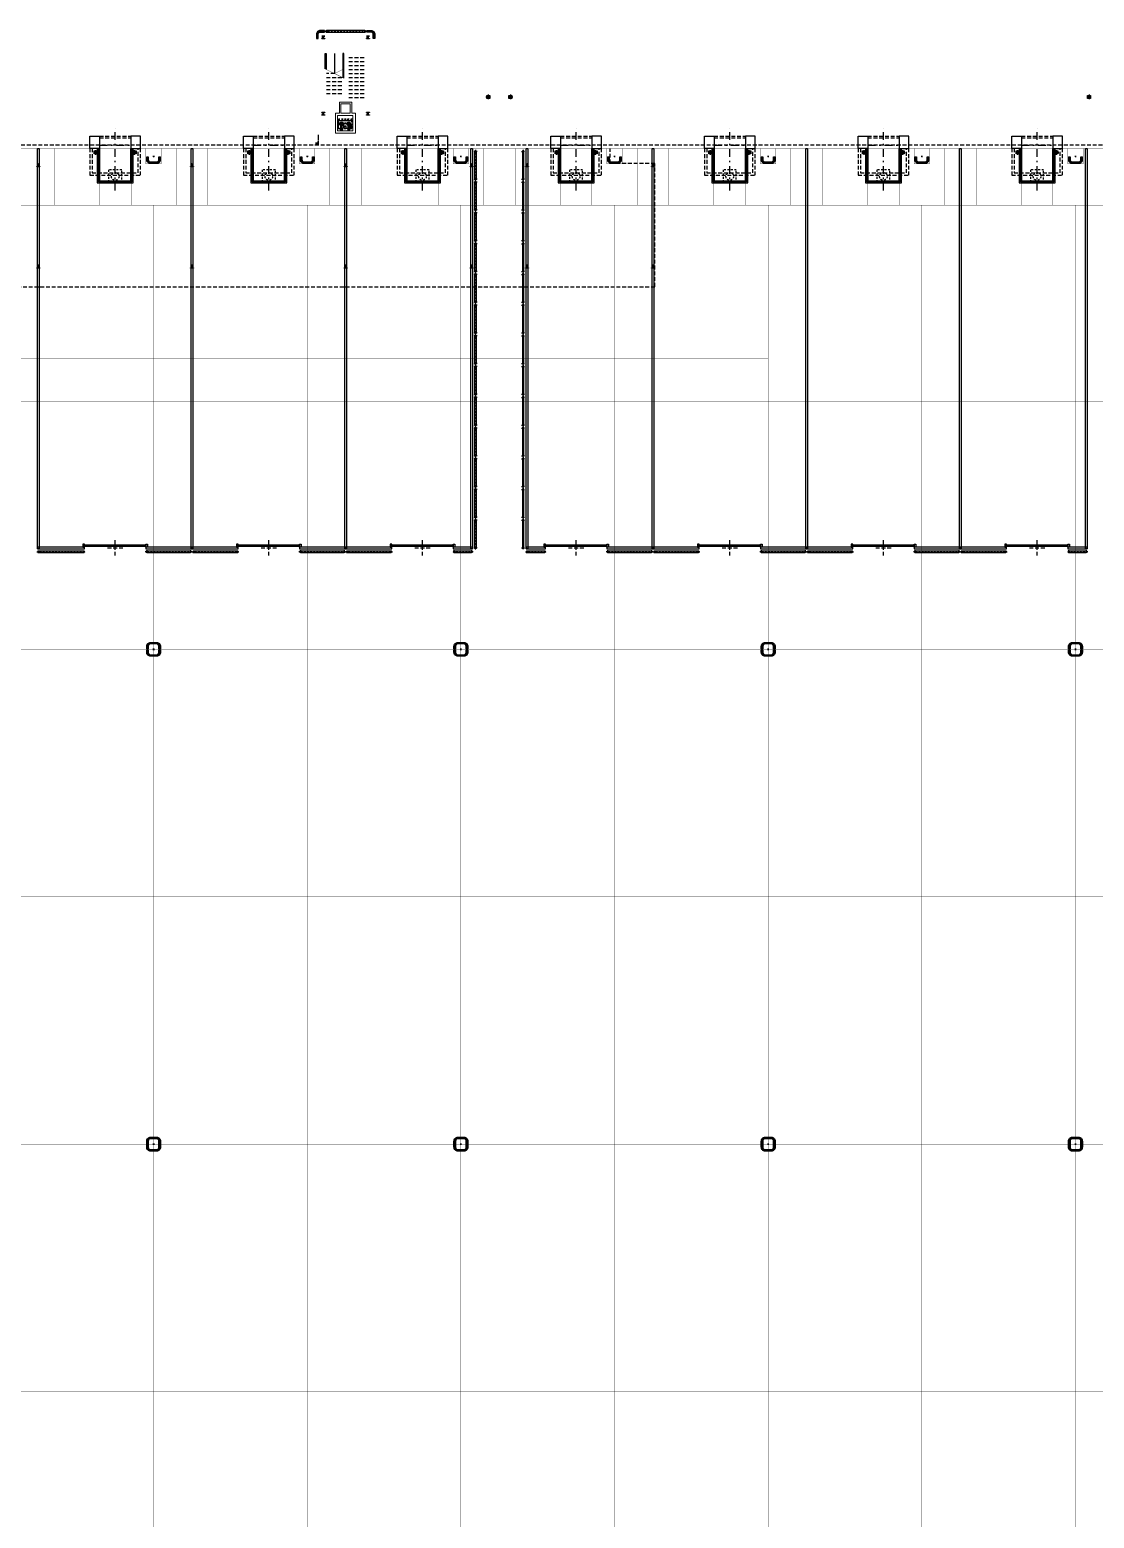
# Model space of a CAD drawing. Header units: millimetres. Extents: x 64 to 660, y 33 to 427.
# Drawn here: x 281.5 to 350.7, y 132.7 to 229.5 of the extents above; entities that cross this region are included whole.
import ezdxf

# ---------------------------------------------------------------- set-up
doc = ezdxf.new("R2010")
doc.units = ezdxf.units.MM
for name, pattern in [('DASHDOT', [1, 0.5, -0.25, 0, -0.25]), ('DASHED2', [0.375, 0.25, -0.125]), ('HIDDEN', [0.375, 0.25, -0.125])]:
    doc.linetypes.add(name, pattern=pattern)
for name, color, linetype in [('-GNBA-IS-AF', 172, 'DASHED2'), ('-GNBA-IS-AFMONT', 182, 'Continuous'), ('-GNBA-IS-PRI', 7, 'Continuous'), ('A-CARP-BARANDA', 7, 'Continuous'), ('A-CARP-DEFENSAS', 37, 'Continuous'), ('A-CARP-REJA', 251, 'Continuous'), ('A-CHAPA-PROY', 251, 'HIDDEN'), ('A-ESCALERA-DET', 252, 'Continuous'), ('A-ESCALERA-PROY-252', 252, 'HIDDEN'), ('A-ESTR-DOCK', 7, 'Continuous'), ('A-ESTR-MET', 7, 'Continuous'), ('A-PAV-JUNTA-CONTRACCION-01', 7, 'Continuous'), ('A-PAV-JUNTA-DILATACION', 251, 'Continuous'), ('A-PAV-JUNTA-EXPANSION', 251, 'Continuous'), ('A-PROY-03', 251, 'HIDDEN')]:
    doc.layers.add(name, color=color, linetype=linetype)
doc.layers.add('00-ASZ-REVISION', color=7, linetype='Continuous', plot=False)

# ---------------------------------------------------------------- blocks, each defined once
blk = doc.blocks.new('DOCK-T3-204x290-01-PL')
at = {"linetype": 'ByBlock'}
for p, q in [((-1.02, 0), (1.02, 0)), ((-1.02, -0.12), (1.02, -0.12))]:
    blk.add_line(p, q, dxfattribs=at)
at = {"color": 253, "linetype": 'DASHDOT'}
for p, q in [((0, -3.55), (0, 0.5)), ((-1.02, -0.6), (1.02, -0.6))]:
    blk.add_line(p, q, dxfattribs=at)
for points in [[(-1.65, 0), (-1.02, 0), (-1.02, -0.8), (-1.65, -0.8)], [(1.02, -0.8), (1.65, -0.8), (1.65, 0), (1.02, 0)]]:
    blk.add_lwpolyline(points, close=True)
at = {"linetype": 'ByBlock'}
for points in [[(-1.65, -0.8), (-1.65, -2.55), (1.65, -2.55), (1.65, -0.8)], [(-1.5, -0.8), (-1.5, -2.4), (1.5, -2.4), (1.5, -0.8)]]:
    blk.add_lwpolyline(points, dxfattribs=at)
for points in [[(-1.17, -0.8), (-1.17, -3.05), (1.17, -3.05), (1.17, -0.8)], [(-1.085, -0.8), (-1.085, -2.965), (1.085, -2.965), (1.085, -0.8)], [(-1.02, -0.8), (-1.02, -2.9), (1.02, -2.9), (1.02, -0.8)]]:
    blk.add_lwpolyline(points)
at = {"color": 254, "linetype": 'HIDDEN', "ltscale": 0.5}
blk.add_lwpolyline([(0.425, -2.2), (-0.425, -2.2), (-0.425, -3.05), (0.425, -3.05)], close=True, dxfattribs=at)
blk.add_circle((0, -2.625), 0.25, dxfattribs=at)
blk = doc.blocks.new('*U20')
at = {"color": 253, "linetype": 'HIDDEN'}
for p, q in [((-0.5, 0), (0.5, 0)), ((0, -0.5), (0, 0.5))]:
    blk.add_line(p, q, dxfattribs=at)
for points in [[(-2, -0.05), (-2, 0.05), (-5.05, 0.05), (-5.05, -0.05)], [(-2, 0.05), (-2, 0.25), (-2.1, 0.25), (-2.1, 0.05)], [(-2, 0.2), (2, 0.2), (2, 0.1), (-2, 0.1)], [(2, 0.05), (2, 0.25), (2.1, 0.25), (2.1, 0.05)], [(5.05, -0.05), (5.05, 0.05), (2, 0.05), (2, -0.05)]]:
    blk.add_lwpolyline(points, close=True)
blk = doc.blocks.new('*U18')
at = {"color": 253, "linetype": 'HIDDEN'}
for p, q in [((-0.5, 0), (0.5, 0)), ((0, -0.5), (0, 0.5))]:
    blk.add_line(p, q, dxfattribs=at)
for points in [[(-2, -0.05), (-2, 0.05), (-5.05, 0.05), (-5.05, -0.05)], [(-2, 0.05), (-2, 0.25), (-2.1, 0.25), (-2.1, 0.05)], [(-2, 0.2), (2, 0.2), (2, 0.1), (-2, 0.1)], [(2, 0.05), (2, 0.25), (2.1, 0.25), (2.1, 0.05)], [(3.25, -0.05), (3.25, 0.05), (2, 0.05), (2, -0.05)]]:
    blk.add_lwpolyline(points, close=True)
blk = doc.blocks.new('*U23')
at = {"color": 253, "linetype": 'HIDDEN'}
for p, q in [((-0.5, 0), (0.5, 0)), ((0, -0.5), (0, 0.5))]:
    blk.add_line(p, q, dxfattribs=at)
for points in [[(-2, -0.05), (-2, 0.05), (-3.25, 0.05), (-3.25, -0.05)], [(-2, 0.05), (-2, 0.25), (-2.1, 0.25), (-2.1, 0.05)], [(-2, 0.2), (2, 0.2), (2, 0.1), (-2, 0.1)], [(2, 0.05), (2, 0.25), (2.1, 0.25), (2.1, 0.05)], [(5.05, -0.05), (5.05, 0.05), (2, 0.05), (2, -0.05)]]:
    blk.add_lwpolyline(points, close=True)
blk = doc.blocks.new('IPB200')
at = {"color": 254, "linetype": 'HIDDEN', "ltscale": 0.2}
for p, q in [((-0.090909, 0), (0.090909, 0)), ((0, -0.090909), (0, 0.090909))]:
    blk.add_line(p, q, dxfattribs=at)
at = {"color": 0}
blk.add_lwpolyline([(0.004091, 0.060909), (0.004091, -0.060909, 0.414214), (0.020455, -0.077273), (0.090909, -0.077273), (0.090909, -0.090909), (-0.090909, -0.090909), (-0.090909, -0.077273), (-0.020455, -0.077273, 0.414214), (-0.004091, -0.060909), (-0.004091, 0.060909, 0.414214), (-0.020455, 0.077273), (-0.090909, 0.077273), (-0.090909, 0.090909), (0.090909, 0.090909), (0.090909, 0.077273), (0.020455, 0.077273, 0.414214)], format="xyb", close=True, dxfattribs=at)
blk = doc.blocks.new('ESCALERA-ESCAPE-01-02A-PL')
at = {"layer": 'A-CARP-BARANDA'}
for points in [[(-2.412857, -0.125), (-4.01, -0.125), (-4.01, -0.175), (-2.437619, -0.175)], [(-3.007143, -1.325), (-4.01, -1.325), (-4.01, -1.275), (-2.982381, -1.275)]]:
    blk.add_lwpolyline(points, dxfattribs=at)
at = {"layer": 'A-ESCALERA-DET', "const_width": 0.025}
for points in [[(-4.01, -0.725), (-3.75, -0.725)], [(-3.019524, -1.35), (-2.400476, -0.1)], [(-2.97, -0.2), (-2.71, -0.725), (-2.97, -1.25)]]:
    blk.add_lwpolyline(points, dxfattribs=at)
at = {"layer": 'A-ESCALERA-DET'}
blk.add_lwpolyline([(-4.01, -0.725), (-2.71, -0.725)], dxfattribs=at)
at = {"layer": 'A-ESCALERA-PROY-252'}
for p, q in [((-3.75, 0.2), (-3.75, 1.25)), ((-3.49, 0.2), (-3.49, 1.25)), ((-3.23, 0.2), (-3.23, 1.25)), ((-2.97, 0.2), (-2.97, 1.25)), ((-2.71, 0.2), (-2.71, 1.25)), ((-2.45, 0.2), (-2.45, 1.25)), ((-2.19, 0.2), (-2.19, 1.25)), ((-1.93, 0.2), (-1.93, 1.25)), ((-1.67, 0.2), (-1.67, 1.25)), ((-1.41, 0.2), (-1.41, 1.25)), ((-1.15, 0.2), (-1.15, 1.25)), ((-2.71, -0.725), (-2.71, -1.25)), ((-2.45, -1.25), (-2.45, -0.2)), ((-2.19, -1.25), (-2.19, -0.2)), ((-1.93, -1.25), (-1.93, -0.2)), ((-1.67, -1.25), (-1.67, -0.2)), ((-1.41, -1.25), (-1.41, -0.2))]:
    blk.add_line(p, q, dxfattribs=at)
at = {"layer": 'A-ESTR-MET', "rotation": 90}
for p in [(-5.06, 1.45), (-0.1, 1.45), (-5.06, -1.45), (-0.1, -1.45)]:
    blk.add_blockref('IPB200', p, dxfattribs=at)
blk = doc.blocks.new('%%C110')
for radius in [0.0625, 0.055]:
    blk.add_circle((0, 0), radius)
blk = doc.blocks.new('FLUJO')
at = {"linetype": 'Continuous'}
blk.add_line((0, 0), (0.594724, 0), dxfattribs=at)
blk.add_lwpolyline([(0.43134, -0.09821, 0.02, 0.02, 0), (0.594724, 0, 0.02, 0.02, 0), (0.43134, 0.09821, 0, 0, 0)], format="xyseb", dxfattribs=at)
blk = doc.blocks.new('CS')
for p, q in [((-0.662154, 0), (-0.634387, 0)), ((-0.625842, 0), (-0.598075, 0)), ((-0.580987, 0), (-0.548947, 0)), ((-0.533995, 0), (-0.493411, 0)), ((-0.482732, 0), (-0.418652, 0)), ((-0.390885, 0), (-0.273406, 0)), ((-0.24991, 0), (0, 0)), ((-0.181559, 0.041538), (-0.181559, -0.035604))]:
    blk.add_line(p, q)
blk = doc.blocks.new('LLP')
for p, q in [((-1, 1.141196), (-1, -0.499997)), ((0, 0.620992), (-1, 0.620992)), ((0, 0.558648), (-1, 0.558648)), ((0, 0.487707), (-1, 0.487707)), ((0, 0.35607), (-1, 0.35607)), ((0, 0.225222), (-1, 0.225222)), ((0, 0.141668), (-1, 0.141668)), ((0, 0.058115), (-1, 0.058115)), ((-1, 0), (0, 0)), ((0, 0), (0, 0.620992))]:
    blk.add_line(p, q)
blk = doc.blocks.new('A$C76CC2371')
at = {"layer": '-GNBA-IS-PRI', "linetype": 'ByBlock', "lineweight": -2}
for p, q in [((152.702156, 131.393446), (152.704515, 131.417365)), ((152.704515, 131.369527), (152.702156, 131.393446)), ((152.704515, 131.417365), (152.711589, 131.44061)), ((152.711589, 131.346281), (152.704515, 131.369527)), ((152.711589, 131.44061), (152.723044, 131.461834)), ((152.723044, 131.325057), (152.711589, 131.346281)), ((152.723044, 131.461834), (152.738204, 131.480363)), ((152.738204, 131.306528), (152.723044, 131.325057)), ((152.738204, 131.480363), (152.757069, 131.49586)), ((152.757069, 131.291031), (152.738204, 131.306528)), ((152.757069, 131.49586), (152.778293, 131.506977)), ((152.778293, 131.279577), (152.757069, 131.291031)), ((152.758417, 131.038027), (152.760775, 131.055546)), ((152.760775, 131.020846), (152.758417, 131.038027)), ((152.891825, 131.223653), (152.759428, 131.223653)), ((152.759428, 131.223653), (152.759428, 131.217589)), ((152.759428, 131.217589), (152.891825, 131.217589)), ((152.891825, 131.144484), (152.759428, 131.144484)), ((152.759428, 131.144484), (152.759428, 131.138757)), ((152.759428, 131.138757), (152.891825, 131.138757)), ((152.891825, 131.130672), (152.759428, 131.130672)), ((152.759428, 131.130672), (152.759428, 131.124945)), ((152.759428, 131.124945), (152.891825, 131.124945)), ((152.760775, 131.055546), (152.767513, 131.071716)), ((152.767513, 131.004675), (152.760775, 131.020846)), ((152.767513, 131.071716), (152.777956, 131.085529)), ((152.777956, 130.990863), (152.767513, 131.004675)), ((152.769197, 131.393446), (152.771219, 131.407932)), ((152.771219, 131.378959), (152.769197, 131.393446)), ((152.771219, 131.407932), (152.776609, 131.421408)), ((152.776609, 131.365147), (152.771219, 131.378959)), ((152.775261, 131.14819), (152.775261, 131.280925)), ((152.775261, 131.14819), (152.875318, 131.14819)), ((152.776609, 131.421408), (152.785705, 131.433199)), ((152.785705, 131.353693), (152.776609, 131.365147)), ((152.777956, 131.085529), (152.791769, 131.095972)), ((152.791769, 130.980082), (152.777956, 130.990863)), ((152.778293, 131.506977), (152.801202, 131.514052)), ((152.801202, 131.272839), (152.778293, 131.279577)), ((152.785368, 131.038027), (152.787389, 131.050492)), ((152.787389, 131.025899), (152.785368, 131.038027)), ((152.785705, 131.433199), (152.797159, 131.441958)), ((152.797159, 131.344597), (152.785705, 131.353693)), ((152.787389, 131.050492), (152.79278, 131.06161)), ((152.79278, 131.014782), (152.787389, 131.025899)), ((152.790421, 131.095299), (152.790421, 131.124945)), ((152.791769, 131.095972), (152.80794, 131.10271)), ((152.80794, 130.973682), (152.791769, 130.980082)), ((152.79278, 131.06161), (152.801876, 131.070706)), ((152.801876, 131.005686), (152.79278, 131.014782)), ((152.795306, 131.393446), (152.797665, 131.4049)), ((152.797665, 131.381991), (152.795306, 131.393446)), ((152.797159, 131.441958), (152.810635, 131.447685)), ((152.810635, 131.339207), (152.797159, 131.344597)), ((152.797665, 131.4049), (152.804402, 131.41467)), ((152.804402, 131.372222), (152.797665, 131.381991)), ((152.798844, 131.183227), (152.800865, 131.193333)), ((152.800865, 131.17312), (152.798844, 131.183227)), ((152.800865, 131.193333), (152.806592, 131.201756)), ((152.806592, 131.164698), (152.800865, 131.17312)), ((152.801202, 131.514052), (152.825458, 131.51641)), ((152.825458, 131.270481), (152.801202, 131.272839)), ((152.801876, 131.070706), (152.812993, 131.076096)), ((152.812993, 130.999959), (152.801876, 131.005686)), ((152.804402, 131.41467), (152.813835, 131.421071)), ((152.813835, 131.365821), (152.804402, 131.372222)), ((152.806592, 131.201756), (152.815351, 131.207483)), ((152.815351, 131.158971), (152.806592, 131.164698)), ((152.80794, 131.10271), (152.825458, 131.105068)), ((152.825458, 130.971323), (152.80794, 130.973682)), ((152.810635, 131.447685), (152.825458, 131.449706)), ((152.825458, 131.337185), (152.810635, 131.339207)), ((152.812993, 131.076096), (152.825458, 131.078117)), ((152.825458, 130.998274), (152.812993, 130.999959)), ((152.813835, 131.421071), (152.825626, 131.423429)), ((152.825626, 131.363463), (152.813835, 131.365821)), ((152.815351, 131.207483), (152.825458, 131.209504)), ((152.825458, 131.156949), (152.815351, 131.158971)), ((152.825458, 131.51641), (152.849377, 131.514052)), ((152.825458, 131.449706), (152.839944, 131.447685)), ((152.839944, 131.339207), (152.825458, 131.337185)), ((152.849377, 131.272839), (152.825458, 131.270481)), ((152.825458, 131.209504), (152.835228, 131.207483)), ((152.835228, 131.158971), (152.825458, 131.156949)), ((152.825458, 131.105068), (152.842639, 131.10271)), ((152.825458, 131.078117), (152.837586, 131.076096)), ((152.837586, 130.999959), (152.825458, 130.998274)), ((152.842639, 130.973682), (152.825458, 130.971323)), ((152.825626, 131.423429), (152.837081, 131.421071)), ((152.837081, 131.365821), (152.825626, 131.363463)), ((152.835228, 131.207483), (152.843987, 131.201756)), ((152.843987, 131.164698), (152.835228, 131.158971)), ((152.837081, 131.421071), (152.84685, 131.41467)), ((152.84685, 131.372222), (152.837081, 131.365821)), ((152.837586, 131.076096), (152.848703, 131.070706)), ((152.848703, 131.005686), (152.837586, 130.999959)), ((152.839944, 131.447685), (152.85342, 131.441958)), ((152.85342, 131.344597), (152.839944, 131.339207)), ((152.842639, 131.10271), (152.85881, 131.095972)), ((152.85881, 130.980082), (152.842639, 130.973682)), ((152.843987, 131.201756), (152.849714, 131.193333)), ((152.849714, 131.17312), (152.843987, 131.164698)), ((152.84685, 131.41467), (152.853251, 131.4049)), ((152.853251, 131.381991), (152.84685, 131.372222)), ((152.848703, 131.070706), (152.857799, 131.06161)), ((152.857799, 131.014782), (152.848703, 131.005686)), ((152.849377, 131.514052), (152.872286, 131.506977)), ((152.872286, 131.279577), (152.849377, 131.272839)), ((152.849714, 131.193333), (152.851735, 131.183227)), ((152.851735, 131.183227), (152.849714, 131.17312)), ((152.853251, 131.4049), (152.855609, 131.393446)), ((152.855609, 131.393446), (152.853251, 131.381991)), ((152.85342, 131.441958), (152.864874, 131.433199)), ((152.864874, 131.353693), (152.85342, 131.344597)), ((152.857799, 131.06161), (152.863189, 131.050492)), ((152.863189, 131.025899), (152.857799, 131.014782)), ((152.85881, 131.095972), (152.872622, 131.085529)), ((152.872622, 130.990863), (152.85881, 130.980082)), ((152.860157, 131.095299), (152.860157, 131.124945)), ((152.863189, 131.050492), (152.865211, 131.038027)), ((152.865211, 131.038027), (152.863189, 131.025899)), ((152.864874, 131.433199), (152.87397, 131.421408)), ((152.87397, 131.365147), (152.864874, 131.353693)), ((152.872286, 131.506977), (152.89351, 131.49586)), ((152.89351, 131.291031), (152.872286, 131.279577)), ((152.872622, 131.085529), (152.883066, 131.071716)), ((152.883066, 131.004675), (152.872622, 130.990863)), ((152.87397, 131.421408), (152.879697, 131.407932)), ((152.879697, 131.378959), (152.87397, 131.365147)), ((152.875318, 131.14819), (152.875318, 131.280925)), ((152.879697, 131.407932), (152.881382, 131.393446)), ((152.881382, 131.393446), (152.879697, 131.378959)), ((152.883066, 131.071716), (152.889804, 131.055546)), ((152.889804, 131.020846), (152.883066, 131.004675)), ((152.889804, 131.055546), (152.892162, 131.038027)), ((152.892162, 131.038027), (152.889804, 131.020846)), ((152.891825, 131.217589), (152.891825, 131.223653)), ((152.891825, 131.138757), (152.891825, 131.144484)), ((152.891825, 131.124945), (152.891825, 131.130672)), ((152.89351, 131.49586), (152.912375, 131.480363)), ((152.912375, 131.306528), (152.89351, 131.291031)), ((152.912375, 131.480363), (152.927535, 131.461834)), ((152.927535, 131.325057), (152.912375, 131.306528)), ((152.927535, 131.461834), (152.93899, 131.44061)), ((152.93899, 131.346281), (152.927535, 131.325057)), ((152.93899, 131.44061), (152.946064, 131.417365)), ((152.946064, 131.369527), (152.93899, 131.346281)), ((152.946064, 131.417365), (152.948423, 131.393446)), ((152.948423, 131.393446), (152.946064, 131.369527))]:
    blk.add_line(p, q, dxfattribs=at)
at = {"layer": '-GNBA-IS-PRI', "linetype": 'DASHED2', "ltscale": 0.35}
blk.add_line((153.067682, 131.69299), (153.067682, 131.09299), dxfattribs=at)
at = {"layer": '-GNBA-IS-PRI', "lineweight": 0}
for p, q in [((153.17616, 131.393446), (153.178518, 131.417365)), ((153.178518, 131.369527), (153.17616, 131.393446)), ((153.178518, 131.417365), (153.185593, 131.44061)), ((153.185593, 131.346281), (153.178518, 131.369527)), ((153.185593, 131.44061), (153.197047, 131.461834)), ((153.197047, 131.325057), (153.185593, 131.346281)), ((153.197047, 131.461834), (153.212207, 131.480363)), ((153.212207, 131.306528), (153.197047, 131.325057)), ((153.212207, 131.480363), (153.231073, 131.49586)), ((153.231073, 131.291031), (153.212207, 131.306528)), ((153.231073, 131.49586), (153.252297, 131.506977)), ((153.252297, 131.279577), (153.231073, 131.291031)), ((153.23242, 131.038027), (153.234778, 131.055546)), ((153.234778, 131.020846), (153.23242, 131.038027)), ((153.365828, 131.223653), (153.233431, 131.223653)), ((153.233431, 131.223653), (153.233431, 131.217589)), ((153.233431, 131.217589), (153.365828, 131.217589)), ((153.365828, 131.144484), (153.233431, 131.144484)), ((153.233431, 131.144484), (153.233431, 131.138757)), ((153.233431, 131.138757), (153.365828, 131.138757)), ((153.365828, 131.130672), (153.233431, 131.130672)), ((153.233431, 131.130672), (153.233431, 131.124945)), ((153.233431, 131.124945), (153.365828, 131.124945)), ((153.234778, 131.055546), (153.241516, 131.071716)), ((153.241516, 131.004675), (153.234778, 131.020846)), ((153.241516, 131.071716), (153.25196, 131.085529)), ((153.25196, 130.990863), (153.241516, 131.004675)), ((153.243201, 131.393446), (153.245222, 131.407932)), ((153.245222, 131.378959), (153.243201, 131.393446)), ((153.245222, 131.407932), (153.250612, 131.421408)), ((153.250612, 131.365147), (153.245222, 131.378959)), ((153.249265, 131.14819), (153.249265, 131.280925)), ((153.249265, 131.14819), (153.349321, 131.14819)), ((153.250612, 131.421408), (153.259708, 131.433199)), ((153.259708, 131.353693), (153.250612, 131.365147)), ((153.25196, 131.085529), (153.265772, 131.095972)), ((153.265772, 130.980082), (153.25196, 130.990863)), ((153.252297, 131.506977), (153.275205, 131.514052)), ((153.275205, 131.272839), (153.252297, 131.279577)), ((153.259371, 131.038027), (153.261393, 131.050492)), ((153.261393, 131.025899), (153.259371, 131.038027)), ((153.259708, 131.433199), (153.271163, 131.441958)), ((153.271163, 131.344597), (153.259708, 131.353693)), ((153.261393, 131.050492), (153.266783, 131.06161)), ((153.266783, 131.014782), (153.261393, 131.025899)), ((153.264425, 131.095299), (153.264425, 131.124945)), ((153.265772, 131.095972), (153.281943, 131.10271)), ((153.281943, 130.973682), (153.265772, 130.980082)), ((153.266783, 131.06161), (153.275879, 131.070706)), ((153.275879, 131.005686), (153.266783, 131.014782)), ((153.26931, 131.393446), (153.271668, 131.4049)), ((153.271668, 131.381991), (153.26931, 131.393446)), ((153.271163, 131.441958), (153.284638, 131.447685)), ((153.284638, 131.339207), (153.271163, 131.344597)), ((153.271668, 131.4049), (153.278406, 131.41467)), ((153.278406, 131.372222), (153.271668, 131.381991)), ((153.272847, 131.183227), (153.274868, 131.193333)), ((153.274868, 131.17312), (153.272847, 131.183227)), ((153.274868, 131.193333), (153.280595, 131.201756)), ((153.280595, 131.164698), (153.274868, 131.17312)), ((153.275205, 131.514052), (153.299461, 131.51641)), ((153.299461, 131.270481), (153.275205, 131.272839)), ((153.275879, 131.070706), (153.286996, 131.076096)), ((153.286996, 130.999959), (153.275879, 131.005686)), ((153.278406, 131.41467), (153.287839, 131.421071)), ((153.287839, 131.365821), (153.278406, 131.372222)), ((153.280595, 131.201756), (153.289355, 131.207483)), ((153.289355, 131.158971), (153.280595, 131.164698)), ((153.281943, 131.10271), (153.299461, 131.105068)), ((153.299461, 130.971323), (153.281943, 130.973682)), ((153.284638, 131.447685), (153.299461, 131.449706)), ((153.299461, 131.337185), (153.284638, 131.339207)), ((153.286996, 131.076096), (153.299461, 131.078117)), ((153.299461, 130.998274), (153.286996, 130.999959)), ((153.287839, 131.421071), (153.29963, 131.423429)), ((153.29963, 131.363463), (153.287839, 131.365821)), ((153.289355, 131.207483), (153.299461, 131.209504)), ((153.299461, 131.156949), (153.289355, 131.158971)), ((153.299461, 131.51641), (153.32338, 131.514052)), ((153.299461, 131.449706), (153.313947, 131.447685)), ((153.313947, 131.339207), (153.299461, 131.337185)), ((153.32338, 131.272839), (153.299461, 131.270481)), ((153.299461, 131.209504), (153.309231, 131.207483)), ((153.309231, 131.158971), (153.299461, 131.156949)), ((153.299461, 131.105068), (153.316643, 131.10271)), ((153.299461, 131.078117), (153.311589, 131.076096)), ((153.311589, 130.999959), (153.299461, 130.998274)), ((153.316643, 130.973682), (153.299461, 130.971323)), ((153.29963, 131.423429), (153.311084, 131.421071)), ((153.311084, 131.365821), (153.29963, 131.363463)), ((153.309231, 131.207483), (153.31799, 131.201756)), ((153.31799, 131.164698), (153.309231, 131.158971)), ((153.311084, 131.421071), (153.320854, 131.41467)), ((153.320854, 131.372222), (153.311084, 131.365821)), ((153.311589, 131.076096), (153.322707, 131.070706)), ((153.322707, 131.005686), (153.311589, 130.999959)), ((153.313947, 131.447685), (153.327423, 131.441958)), ((153.327423, 131.344597), (153.313947, 131.339207)), ((153.316643, 131.10271), (153.332813, 131.095972)), ((153.332813, 130.980082), (153.316643, 130.973682)), ((153.31799, 131.201756), (153.323717, 131.193333)), ((153.323717, 131.17312), (153.31799, 131.164698)), ((153.320854, 131.41467), (153.327255, 131.4049)), ((153.327255, 131.381991), (153.320854, 131.372222)), ((153.322707, 131.070706), (153.331803, 131.06161)), ((153.331803, 131.014782), (153.322707, 131.005686)), ((153.32338, 131.514052), (153.346289, 131.506977)), ((153.346289, 131.279577), (153.32338, 131.272839)), ((153.323717, 131.193333), (153.325739, 131.183227)), ((153.325739, 131.183227), (153.323717, 131.17312)), ((153.327255, 131.4049), (153.329613, 131.393446)), ((153.329613, 131.393446), (153.327255, 131.381991)), ((153.327423, 131.441958), (153.338877, 131.433199)), ((153.338877, 131.353693), (153.327423, 131.344597)), ((153.331803, 131.06161), (153.337193, 131.050492)), ((153.337193, 131.025899), (153.331803, 131.014782)), ((153.332813, 131.095972), (153.346626, 131.085529)), ((153.346626, 130.990863), (153.332813, 130.980082)), ((153.334161, 131.095299), (153.334161, 131.124945)), ((153.337193, 131.050492), (153.339214, 131.038027)), ((153.339214, 131.038027), (153.337193, 131.025899)), ((153.338877, 131.433199), (153.347973, 131.421408)), ((153.347973, 131.365147), (153.338877, 131.353693)), ((153.346289, 131.506977), (153.367513, 131.49586)), ((153.367513, 131.291031), (153.346289, 131.279577)), ((153.346626, 131.085529), (153.357069, 131.071716)), ((153.357069, 131.004675), (153.346626, 130.990863)), ((153.347973, 131.421408), (153.3537, 131.407932)), ((153.3537, 131.378959), (153.347973, 131.365147)), ((153.349321, 131.14819), (153.349321, 131.280925)), ((153.3537, 131.407932), (153.355385, 131.393446)), ((153.355385, 131.393446), (153.3537, 131.378959)), ((153.357069, 131.071716), (153.363807, 131.055546)), ((153.363807, 131.020846), (153.357069, 131.004675)), ((153.363807, 131.055546), (153.366165, 131.038027)), ((153.366165, 131.038027), (153.363807, 131.020846)), ((153.365828, 131.217589), (153.365828, 131.223653)), ((153.365828, 131.138757), (153.365828, 131.144484)), ((153.365828, 131.124945), (153.365828, 131.130672)), ((153.367513, 131.49586), (153.386379, 131.480363)), ((153.386379, 131.306528), (153.367513, 131.291031)), ((153.386379, 131.480363), (153.401539, 131.461834)), ((153.401539, 131.325057), (153.386379, 131.306528)), ((153.401539, 131.461834), (153.412993, 131.44061)), ((153.412993, 131.346281), (153.401539, 131.325057)), ((153.412993, 131.44061), (153.420068, 131.417365)), ((153.420068, 131.369527), (153.412993, 131.346281)), ((153.420068, 131.417365), (153.422426, 131.393446)), ((153.422426, 131.393446), (153.420068, 131.369527))]:
    blk.add_line(p, q, dxfattribs=at)
for points in [[(152.694349, 132.098235), (152.694349, 132.798235), (153.494349, 132.798235), (153.494349, 132.098235)], [(152.694349, 132.098235), (152.432551, 132.098235), (152.432551, 130.798235), (153.732551, 130.798235), (153.732551, 132.098235), (153.494349, 132.098235)], [(153.394349, 132.098235), (152.794349, 132.098235)]]:
    blk.add_lwpolyline(points, dxfattribs=at)
for points in [[(153.567682, 131.948235), (153.567682, 130.948235), (152.567682, 130.948235), (152.567682, 131.948235), (153.567682, 131.948235)], [(152.794349, 132.098235), (152.794349, 132.698235), (153.394349, 132.698235), (153.394349, 132.098235)]]:
    blk.add_lwpolyline(points, close=True, dxfattribs=at)
at = {"layer": '-GNBA-IS-PRI', "linetype": 'Continuous', "const_width": 0.008307}
for points in [[(152.616074, 131.619023), (152.569076, 131.619023)], [(152.616074, 131.588502), (152.569076, 131.588502)], [(152.616074, 131.577519), (152.569076, 131.577519)], [(152.616074, 131.546998), (152.569076, 131.546998)]]:
    blk.add_lwpolyline(points, dxfattribs=at)
at = {"layer": '-GNBA-IS-PRI', "linetype": 'Continuous'}
blk.add_lwpolyline([(153.549516, 131.597454), (152.584746, 131.597454), (152.584746, 131.609014), (153.549516, 131.609014)], close=True, dxfattribs=at)
at = {"layer": '-GNBA-IS-PRI', "linetype": 'DASHED2', "ltscale": 0.35}
for points in [[(152.605468, 131.69299), (152.605468, 131.09299), (153.529896, 131.09299), (153.529896, 131.69299)], [(152.630468, 131.66799), (153.030468, 131.66799), (153.030468, 131.11799), (152.630468, 131.11799)], [(153.504896, 131.66799), (153.104896, 131.66799), (153.104896, 131.11799), (153.504896, 131.11799)]]:
    blk.add_lwpolyline(points, close=True, dxfattribs=at)
at = {"layer": '-GNBA-IS-AF', "rotation": 270}
blk.add_blockref('CS', (151.307733, 130.03), dxfattribs=at)
at = {"layer": '-GNBA-IS-AFMONT', "xscale": 0.1, "yscale": 0.1, "zscale": 0.1, "rotation": 270}
blk.add_blockref('LLP', (151.185291, 130.03), dxfattribs=at)
at = {"layer": '-GNBA-IS-PRI', "linetype": 'ByBlock', "lineweight": -2, "xscale": 0.375, "yscale": 0.375, "zscale": 0.375, "rotation": 270}
blk.add_blockref('FLUJO', (152.969243, 131.36419), dxfattribs=at)
at = {"layer": '-GNBA-IS-PRI', "rotation": 270}
blk.add_blockref('%%C110', (153.437784, 131.211406), dxfattribs=at)
at = {"layer": '-GNBA-IS-PRI', "lineweight": 0, "xscale": 0.375, "yscale": 0.375, "zscale": 0.375, "rotation": 270}
blk.add_blockref('FLUJO', (153.443246, 131.36419), dxfattribs=at)
blk = doc.blocks.new('*U40')
at = {"true_color": 0xf3e03b}
h = blk.add_hatch(color=53, dxfattribs=at)
h.dxf.hatch_style = 1
edge = h.paths.add_edge_path()
edge.add_line((-0.05, 1.8), (-0.05, 0))
edge.add_arc((0, 0), 0.05, 180, 360)
edge.add_line((0.05, 0), (0.05, 1.8))
edge.add_arc((0, 1.8), 0.05, 0, 180)
at = {"color": 253, "linetype": 'DASHDOT', "ltscale": 0.2}
for p, q in [((-0.1, 1.8), (0.1, 1.8)), ((0, 1.9), (0, -0.1)), ((-0.1, 0), (0.1, 0))]:
    blk.add_line(p, q, dxfattribs=at)
blk.add_lwpolyline([(-0.05, 1.8), (-0.05, 0, 1), (0.05, 0), (0.05, 1.8, 1), (-0.05, 1.8)], format="xyb")
at = {"color": 251, "linetype": 'HIDDEN', "ltscale": 0.1}
for centre in [(0, 1.8), (0, 0)]:
    blk.add_circle(centre, 0.05, dxfattribs=at)
blk = doc.blocks.new('*U45')
at = {"true_color": 0xf3e03b}
h = blk.add_hatch(color=53, dxfattribs=at)
h.dxf.hatch_style = 1
edge = h.paths.add_edge_path()
edge.add_line((0.35, 0.025), (0.35, 0.2))
edge.add_arc((0.2, 0.2), 0.15, 360, 450)
edge.add_line((0.2, 0.35), (-0.2, 0.35))
edge.add_arc((-0.2, 0.2), 0.15, 90, 180)
edge.add_line((-0.35, 0.2), (-0.35, 0.025))
edge.add_line((-0.35, 0.025), (-0.45, 0.025))
edge.add_line((-0.45, 0.025), (-0.45, 0.2))
edge.add_arc((-0.2, 0.2), 0.25, 90, 180, ccw=False)
edge.add_line((-0.2, 0.45), (0.2, 0.45))
edge.add_arc((0.2, 0.2), 0.25, 0, 90, ccw=False)
edge.add_line((0.45, 0.2), (0.45, 0.025))
edge.add_line((0.45, 0.025), (0.35, 0.025))
at = {"color": 253, "linetype": 'DASHDOT', "ltscale": 0.2}
for p, q in [((-0.05, 0), (0.05, 0)), ((0, -0.05), (0, 0.05))]:
    blk.add_line(p, q, dxfattribs=at)
blk.add_lwpolyline([(0.35, 0.025), (0.35, 0.2, 0.414214), (0.2, 0.35), (-0.2, 0.35, 0.414214), (-0.35, 0.2), (-0.35, 0.025), (-0.45, 0.025), (-0.45, 0.2, -0.414214), (-0.2, 0.45), (0.2, 0.45, -0.414214), (0.45, 0.2), (0.45, 0.025)], format="xyb", close=True)
blk.add_lwpolyline([(0.4, 0), (0.4, 0.2, 0.414214), (0.2, 0.4), (-0.2, 0.4, 0.414214), (-0.4, 0.2), (-0.4, 0)], format="xyb", dxfattribs=at)
at = {"color": 251, "linetype": 'HIDDEN', "ltscale": 0.1}
for centre in [(-0.4, 0.1), (0, 0.4), (0.4, 0.1)]:
    blk.add_circle(centre, 0.05, dxfattribs=at)
blk = doc.blocks.new('*U13')
at = {"true_color": 0xf3e03b}
h = blk.add_hatch(color=53, dxfattribs=at)
h.dxf.hatch_style = 1
edge = h.paths.add_edge_path()
edge.add_line((-0.35, -0.025), (-0.35, -0.2))
edge.add_arc((-0.2, -0.2), 0.15, 180, 270)
edge.add_line((-0.2, -0.35), (0.2, -0.35))
edge.add_arc((0.2, -0.2), 0.15, 270, 360)
edge.add_line((0.35, -0.2), (0.35, -0.025))
edge.add_line((0.35, -0.025), (0.45, -0.025))
edge.add_line((0.45, -0.025), (0.45, -0.2))
edge.add_arc((0.2, -0.2), 0.25, -90, 0, ccw=False)
edge.add_line((0.2, -0.45), (-0.2, -0.45))
edge.add_arc((-0.2, -0.2), 0.25, 180, 270, ccw=False)
edge.add_line((-0.45, -0.2), (-0.45, -0.025))
edge.add_line((-0.45, -0.025), (-0.35, -0.025))
at = {"color": 253, "linetype": 'DASHDOT', "ltscale": 0.2}
for p, q in [((0.05, 0), (-0.05, 0)), ((0, 0.05), (0, -0.05))]:
    blk.add_line(p, q, dxfattribs=at)
blk.add_lwpolyline([(-0.4, 0), (-0.4, -0.2, 0.414214), (-0.2, -0.4), (0.2, -0.4, 0.414214), (0.4, -0.2), (0.4, 0)], format="xyb", dxfattribs=at)
blk.add_lwpolyline([(-0.35, -0.025), (-0.35, -0.2, 0.414214), (-0.2, -0.35), (0.2, -0.35, 0.414214), (0.35, -0.2), (0.35, -0.025), (0.45, -0.025), (0.45, -0.2, -0.414214), (0.2, -0.45), (-0.2, -0.45, -0.414214), (-0.45, -0.2), (-0.45, -0.025)], format="xyb", close=True)
at = {"color": 251, "linetype": 'HIDDEN', "ltscale": 0.1}
for centre in [(-0.4, -0.1), (0, -0.4), (0.4, -0.1)]:
    blk.add_circle(centre, 0.05, dxfattribs=at)
blk = doc.blocks.new('*U48')
at = {"true_color": 0xf3e03b}
h = blk.add_hatch(color=53, dxfattribs=at)
h.dxf.hatch_style = 1
edge = h.paths.add_edge_path()
edge.add_line((2.85, 0.05), (0, 0.05))
edge.add_arc((0, 0), 0.05, 90, 270)
edge.add_line((0, -0.05), (2.85, -0.05))
edge.add_arc((2.85, 0), 0.05, 270, 450)
at = {"color": 253, "linetype": 'DASHDOT', "ltscale": 0.2}
for p, q in [((2.95, 0), (-0.1, 0)), ((0, 0.1), (0, -0.1)), ((2.85, 0.1), (2.85, -0.1))]:
    blk.add_line(p, q, dxfattribs=at)
blk.add_lwpolyline([(2.85, 0.05), (0, 0.05, 1), (0, -0.05), (2.85, -0.05, 1), (2.85, 0.05)], format="xyb")
at = {"color": 251, "linetype": 'HIDDEN', "ltscale": 0.1}
for centre in [(0, 0), (2.85, 0)]:
    blk.add_circle(centre, 0.05, dxfattribs=at)
blk = doc.blocks.new('*U49')
at = {"true_color": 0xf3e03b}
h = blk.add_hatch(color=53, dxfattribs=at)
h.dxf.hatch_style = 1
edge = h.paths.add_edge_path()
edge.add_line((-2.85, -0.05), (0, -0.05))
edge.add_arc((0, 0), 0.05, 270, 450)
edge.add_line((0, 0.05), (-2.85, 0.05))
edge.add_arc((-2.85, 0), 0.05, 90, 270)
at = {"color": 253, "linetype": 'DASHDOT', "ltscale": 0.2}
for p, q in [((-2.95, 0), (0.1, 0)), ((-2.85, -0.1), (-2.85, 0.1)), ((0, -0.1), (0, 0.1))]:
    blk.add_line(p, q, dxfattribs=at)
blk.add_lwpolyline([(-2.85, -0.05), (0, -0.05, 1), (0, 0.05), (-2.85, 0.05, 1), (-2.85, -0.05)], format="xyb")
at = {"color": 251, "linetype": 'HIDDEN', "ltscale": 0.1}
for centre in [(-2.85, 0), (0, 0)]:
    blk.add_circle(centre, 0.05, dxfattribs=at)
blk = doc.blocks.new('*U59')
at = {"true_color": 0xf3e03b}
h = blk.add_hatch(color=53, dxfattribs=at)
h.dxf.hatch_style = 1
edge = h.paths.add_edge_path()
edge.add_line((-2.95, -0.05), (0, -0.05))
edge.add_arc((0, 0), 0.05, 270, 450)
edge.add_line((0, 0.05), (-2.95, 0.05))
edge.add_arc((-2.95, 0), 0.05, 90, 270)
at = {"color": 253, "linetype": 'DASHDOT', "ltscale": 0.2}
for p, q in [((-3.05, 0), (0.1, 0)), ((-2.95, -0.1), (-2.95, 0.1)), ((0, -0.1), (0, 0.1))]:
    blk.add_line(p, q, dxfattribs=at)
blk.add_lwpolyline([(-2.95, -0.05), (0, -0.05, 1), (0, 0.05), (-2.95, 0.05, 1), (-2.95, -0.05)], format="xyb")
at = {"color": 251, "linetype": 'HIDDEN', "ltscale": 0.1}
for centre in [(-2.95, 0), (0, 0)]:
    blk.add_circle(centre, 0.05, dxfattribs=at)
blk = doc.blocks.new('*U60')
at = {"true_color": 0xf3e03b}
h = blk.add_hatch(color=53, dxfattribs=at)
h.dxf.hatch_style = 1
edge = h.paths.add_edge_path()
edge.add_line((1.15, 0.05), (0, 0.05))
edge.add_arc((0, 0), 0.05, 90, 270)
edge.add_line((0, -0.05), (1.15, -0.05))
edge.add_arc((1.15, 0), 0.05, 270, 450)
at = {"color": 253, "linetype": 'DASHDOT', "ltscale": 0.2}
for p, q in [((1.25, 0), (-0.1, 0)), ((0, 0.1), (0, -0.1)), ((1.15, 0.1), (1.15, -0.1))]:
    blk.add_line(p, q, dxfattribs=at)
blk.add_lwpolyline([(1.15, 0.05), (0, 0.05, 1), (0, -0.05), (1.15, -0.05, 1), (1.15, 0.05)], format="xyb")
at = {"color": 251, "linetype": 'HIDDEN', "ltscale": 0.1}
for centre in [(0, 0), (1.15, 0)]:
    blk.add_circle(centre, 0.05, dxfattribs=at)
blk = doc.blocks.new('*U61')
at = {"true_color": 0xf3e03b}
h = blk.add_hatch(color=53, dxfattribs=at)
h.dxf.hatch_style = 1
edge = h.paths.add_edge_path()
edge.add_line((-1.15, -0.05), (0, -0.05))
edge.add_arc((0, 0), 0.05, 270, 450)
edge.add_line((0, 0.05), (-1.15, 0.05))
edge.add_arc((-1.15, 0), 0.05, 90, 270)
at = {"color": 253, "linetype": 'DASHDOT', "ltscale": 0.2}
for p, q in [((-1.25, 0), (0.1, 0)), ((-1.15, -0.1), (-1.15, 0.1)), ((0, -0.1), (0, 0.1))]:
    blk.add_line(p, q, dxfattribs=at)
blk.add_lwpolyline([(-1.15, -0.05), (0, -0.05, 1), (0, 0.05), (-1.15, 0.05, 1), (-1.15, -0.05)], format="xyb")
at = {"color": 251, "linetype": 'HIDDEN', "ltscale": 0.1}
for centre in [(-1.15, 0), (0, 0)]:
    blk.add_circle(centre, 0.05, dxfattribs=at)
blk = doc.blocks.new('DEFENSA-03-PUNTUAL-PL')
blk.add_hatch(color=253).paths.add_polyline_path([(0.1, 0.1), (0.1, -0.1), (-0.1, -0.1), (-0.1, 0.1)])
at = {"true_color": 0xf3e03b}
h = blk.add_hatch(color=53, dxfattribs=at)
h.dxf.hatch_style = 1
edge = h.paths.add_edge_path()
edge.add_arc((0, 0), 0.05, 0, 360)
at = {"linetype": 'HIDDEN', "ltscale": 0.2}
for p, q in [((-0.15, 0), (0.15, 0)), ((0, -0.15), (0, 0.15))]:
    blk.add_line(p, q, dxfattribs=at)
blk.add_lwpolyline([(0.1, 0.1), (0.1, -0.1), (-0.1, -0.1), (-0.1, 0.1)], close=True)
for centre, radius in [((-0.075, 0.075), 0.0104), ((0, 0), 0.05), ((0.075, 0.075), 0.0104), ((-0.075, -0.075), 0.0104), ((0.075, -0.075), 0.0104)]:
    blk.add_circle(centre, radius)
blk = doc.blocks.new('*U41')
at = {"true_color": 0xf3e03b}
h = blk.add_hatch(color=53, dxfattribs=at)
h.dxf.hatch_style = 1
edge = h.paths.add_edge_path()
edge.add_line((-0.075, -0.35), (0.2, -0.35))
edge.add_arc((0.2, -0.2), 0.15, 270, 360)
edge.add_line((0.35, -0.2), (0.35, 0.075))
edge.add_line((0.35, 0.075), (0.45, 0.075))
edge.add_line((0.45, 0.075), (0.45, -0.2))
edge.add_arc((0.2, -0.2), 0.25, -90, 0, ccw=False)
edge.add_line((0.2, -0.45), (-0.075, -0.45))
edge.add_line((-0.075, -0.45), (-0.075, -0.35))
at = {"color": 253, "linetype": 'DASHDOT', "ltscale": 0.2}
for p, q in [((0.05, 0), (-0.05, 0)), ((0, 0.05), (0, -0.05))]:
    blk.add_line(p, q, dxfattribs=at)
blk.add_lwpolyline([(-0.1, -0.4), (0.2, -0.4, 0.414214), (0.4, -0.2), (0.4, 0.1)], format="xyb", dxfattribs=at)
blk.add_lwpolyline([(-0.075, -0.35), (-0.075, -0.35), (-0.075, -0.35), (0.2, -0.35, 0.414214), (0.35, -0.2), (0.35, 0.075), (0.45, 0.075), (0.45, -0.2, -0.414214), (0.2, -0.45), (-0.075, -0.45), (-0.075, -0.45), (-0.075, -0.45)], format="xyb", close=True)
at = {"color": 251, "linetype": 'HIDDEN', "ltscale": 0.1}
for centre in [(0.4, 0), (0, -0.4)]:
    blk.add_circle(centre, 0.05, dxfattribs=at)
blk = doc.blocks.new('*U68')
at = {"true_color": 0xf3e03b}
h = blk.add_hatch(color=53, dxfattribs=at)
h.dxf.hatch_style = 1
edge = h.paths.add_edge_path()
edge.add_line((-2.5, -0.05), (0, -0.05))
edge.add_arc((0, 0), 0.05, 270, 450)
edge.add_line((0, 0.05), (-2.5, 0.05))
edge.add_arc((-2.5, 0), 0.05, 90, 270)
at = {"color": 253, "linetype": 'DASHDOT', "ltscale": 0.2}
for p, q in [((-2.6, 0), (0.1, 0)), ((-2.5, -0.1), (-2.5, 0.1)), ((0, -0.1), (0, 0.1))]:
    blk.add_line(p, q, dxfattribs=at)
blk.add_lwpolyline([(-2.5, -0.05), (0, -0.05, 1), (0, 0.05), (-2.5, 0.05, 1), (-2.5, -0.05)], format="xyb")
at = {"color": 251, "linetype": 'HIDDEN', "ltscale": 0.1}
for centre in [(-2.5, 0), (0, 0)]:
    blk.add_circle(centre, 0.05, dxfattribs=at)
blk = doc.blocks.new('defensa')
at = {"true_color": 0xf3e03b}
h = blk.add_hatch(color=53, dxfattribs=at)
h.dxf.hatch_style = 1
edge = h.paths.add_edge_path()
edge.add_arc((0, 0), 0.05, 0, 360)
at = {"color": 253, "linetype": 'HIDDEN', "ltscale": 0.4}
for p, q in [((-0.15, 0), (0.15, 0)), ((0, 0.15), (0, -0.15))]:
    blk.add_line(p, q, dxfattribs=at)
at = {"color": 37}
blk.add_lwpolyline([(0.1, -0.1), (-0.1, -0.1), (-0.1, 0.1), (0.1, 0.1)], close=True, dxfattribs=at)
at = {"color": 253}
for centre in [(-0.074714, 0.074872), (0.074714, 0.074872), (-0.074714, -0.074872), (0.074714, -0.074872)]:
    blk.add_circle(centre, 0.010447, dxfattribs=at)
at = {"color": 0}
for radius in [0.051, 0.05]:
    blk.add_circle((0, 0), radius, dxfattribs=at)

msp = doc.modelspace()

# ---------------------------------------------------------------- linework, layer by layer
at = {"layer": 'A-CARP-REJA'}
for points in [[(281.963, 221.801), (282.063, 221.801), (282.063, 195.751), (281.963, 195.751)], [(291.963, 221.801), (292.063, 221.801), (292.063, 195.751), (291.963, 195.751)], [(301.963, 221.801), (302.063, 221.801), (302.063, 195.751), (301.963, 195.751)], [(310.163, 221.801), (310.263, 221.801), (310.263, 195.751), (310.163, 195.751)], [(313.763, 221.801), (313.863, 221.801), (313.863, 195.751), (313.763, 195.751)], [(321.963, 221.801), (322.063, 221.801), (322.063, 195.751), (321.963, 195.751)], [(331.963, 221.801), (332.063, 221.801), (332.063, 195.751), (331.963, 195.751)], [(341.963, 221.801), (342.063, 221.801), (342.063, 195.751), (341.963, 195.751)], [(350.163, 221.801), (350.263, 221.801), (350.263, 195.751), (350.163, 195.751)]]:
    msp.add_lwpolyline(points, close=True, dxfattribs=at)
at = {"layer": 'A-CHAPA-PROY'}
msp.add_line((154.513, 222.031), (434.513, 222.031), dxfattribs=at)
at = {"layer": 'A-PAV-JUNTA-CONTRACCION-01', "const_width": 0.02}
for points in [[(283.043, 221.791), (283.043, 218.101)], [(285.983, 221.791), (285.983, 218.101)], [(288.043, 221.791), (288.043, 218.101)], [(290.983, 221.791), (290.983, 218.101)], [(293.043, 221.791), (293.043, 218.101)], [(295.983, 221.791), (295.983, 218.101)], [(298.043, 221.791), (298.043, 218.101)], [(300.983, 221.791), (300.983, 218.101)], [(303.043, 221.791), (303.043, 218.101)], [(305.983, 221.791), (305.983, 218.101)], [(308.043, 221.791), (308.043, 218.101)], [(310.983, 221.791), (310.983, 218.101)], [(313.043, 221.791), (313.043, 218.101)], [(315.983, 221.791), (315.983, 218.101)], [(318.043, 221.791), (318.043, 218.101)], [(320.983, 221.791), (320.983, 218.101)], [(323.043, 221.791), (323.043, 218.101)], [(325.983, 221.791), (325.983, 218.101)], [(328.043, 221.791), (328.043, 218.101)], [(330.983, 221.791), (330.983, 218.101)], [(333.043, 221.791), (333.043, 218.101)], [(335.983, 221.791), (335.983, 218.101)], [(338.043, 221.791), (338.043, 218.101)], [(340.983, 221.791), (340.983, 218.101)], [(343.043, 221.791), (343.043, 218.101)], [(345.983, 221.791), (345.983, 218.101)], [(348.043, 221.791), (348.043, 218.101)], [(299.513, 218.101), (299.513, 93.201)], [(319.513, 218.101), (319.513, 93.201)], [(339.513, 218.101), (339.513, 93.201)], [(438.913, 205.301), (150.113, 205.301)], [(438.913, 173.101), (150.113, 173.101)], [(438.913, 140.901), (150.113, 140.901)]]:
    msp.add_lwpolyline(points, dxfattribs=at)
at = {"layer": 'A-PAV-JUNTA-DILATACION', "const_width": 0.02}
for points in [[(439.913, 218.101), (149.113, 218.101)], [(289.513, 218.101), (289.513, 93.201)], [(309.513, 218.101), (309.513, 93.201)], [(329.513, 218.101), (329.513, 93.201)], [(349.513, 218.101), (349.513, 93.201)], [(329.513, 208.101), (269.513, 208.101)], [(438.913, 189.201), (150.113, 189.201)], [(438.913, 157.001), (150.113, 157.001)]]:
    msp.add_lwpolyline(points, dxfattribs=at)
at = {"layer": 'A-PAV-JUNTA-EXPANSION', "const_width": 0.02}
for points in [[(149.123, 92.211), (439.903, 92.211), (439.903, 221.791), (149.123, 221.791)], [(290.013, 220.801), (289.013, 220.801), (289.013, 221.791), (290.013, 221.791)], [(300.013, 220.801), (299.013, 220.801), (299.013, 221.791), (300.013, 221.791)], [(310.013, 220.801), (309.013, 220.801), (309.013, 221.791), (310.013, 221.791)], [(320.013, 220.801), (319.013, 220.801), (319.013, 221.791), (320.013, 221.791)], [(330.013, 220.801), (329.013, 220.801), (329.013, 221.791), (330.013, 221.791)], [(340.013, 220.801), (339.013, 220.801), (339.013, 221.791), (340.013, 221.791)], [(350.013, 220.801), (349.013, 220.801), (349.013, 221.791), (350.013, 221.791)]]:
    msp.add_lwpolyline(points, close=True, dxfattribs=at)
at = {"layer": 'A-PROY-03'}
msp.add_lwpolyline([(279.788, 221.801), (279.788, 220.826), (276.888, 220.826), (276.888, 212.801), (322.138, 212.801), (322.138, 220.826), (319.238, 220.826), (319.238, 221.801)], dxfattribs=at)

# ---------------------------------------------------------------- block references
at = {"rotation": 270}
msp.add_blockref('ESCALERA-ESCAPE-01-02A-PL', (302.013, 223.961), dxfattribs=at)
at = {"layer": '00-ASZ-REVISION'}
msp.add_blockref('A$C76CC2371', (148.913, 92.001), dxfattribs=at)
at = {"layer": 'A-CARP-DEFENSAS', "xscale": -1, "rotation": 270}
msp.add_blockref('*U41', (300.563, 229.021), dxfattribs=at)
at = {"layer": 'A-CARP-DEFENSAS'}
for name, p in [('*U68', (303.263, 229.421)), ('defensa', (311.293, 225.151)), ('defensa', (312.733, 225.151)), ('defensa', (350.393, 225.151)), ('DEFENSA-03-PUNTUAL-PL', (285.753, 221.541)), ('DEFENSA-03-PUNTUAL-PL', (288.273, 221.541)), ('*U13', (289.513, 221.276)), ('DEFENSA-03-PUNTUAL-PL', (295.753, 221.541)), ('DEFENSA-03-PUNTUAL-PL', (298.273, 221.541)), ('*U13', (299.513, 221.276)), ('DEFENSA-03-PUNTUAL-PL', (305.753, 221.541)), ('DEFENSA-03-PUNTUAL-PL', (308.273, 221.541)), ('*U13', (309.513, 221.276)), ('*U40', (313.563, 219.801)), ('DEFENSA-03-PUNTUAL-PL', (315.753, 221.541)), ('DEFENSA-03-PUNTUAL-PL', (318.273, 221.541)), ('*U13', (319.513, 221.276)), ('DEFENSA-03-PUNTUAL-PL', (325.753, 221.541)), ('DEFENSA-03-PUNTUAL-PL', (328.273, 221.541)), ('*U13', (329.513, 221.276)), ('DEFENSA-03-PUNTUAL-PL', (335.753, 221.541)), ('DEFENSA-03-PUNTUAL-PL', (338.273, 221.541)), ('*U13', (339.513, 221.276)), ('DEFENSA-03-PUNTUAL-PL', (345.753, 221.541)), ('DEFENSA-03-PUNTUAL-PL', (348.273, 221.541)), ('*U13', (349.513, 221.276)), ('*U40', (313.563, 217.801)), ('*U40', (313.563, 217.801)), ('*U40', (313.563, 215.801)), ('*U40', (313.563, 213.801)), ('*U40', (313.563, 211.801)), ('*U40', (313.563, 209.801)), ('*U40', (313.563, 207.801)), ('*U40', (313.563, 205.801)), ('*U40', (313.563, 203.801)), ('*U40', (313.563, 201.801)), ('*U40', (313.563, 199.801)), ('*U40', (313.563, 197.801)), ('*U40', (313.563, 195.801)), ('*U59', (284.963, 195.551)), ('*U48', (289.063, 195.551)), ('*U49', (294.963, 195.551)), ('*U48', (299.063, 195.551)), ('*U49', (304.963, 195.551)), ('*U60', (309.063, 195.551)), ('*U61', (314.963, 195.551)), ('*U48', (319.063, 195.551)), ('*U49', (324.963, 195.551)), ('*U48', (329.063, 195.551)), ('*U49', (334.963, 195.551)), ('*U48', (339.063, 195.551)), ('*U49', (344.963, 195.551)), ('*U60', (349.063, 195.551)), ('*U45', (289.513, 189.201)), ('*U13', (289.513, 189.201)), ('*U45', (309.513, 189.201)), ('*U13', (309.513, 189.201)), ('*U45', (329.513, 189.201)), ('*U13', (329.513, 189.201)), ('*U45', (349.513, 189.201)), ('*U13', (349.513, 189.201)), ('*U45', (289.513, 157.001)), ('*U13', (289.513, 157.001)), ('*U45', (309.513, 157.001)), ('*U13', (309.513, 157.001)), ('*U45', (329.513, 157.001)), ('*U13', (329.513, 157.001)), ('*U45', (349.513, 157.001)), ('*U13', (349.513, 157.001))]:
    msp.add_blockref(name, p, dxfattribs=at)
at = {"layer": 'A-CARP-DEFENSAS', "rotation": 90}
msp.add_blockref('*U41', (303.463, 229.021), dxfattribs=at)
at = {"layer": 'A-CARP-DEFENSAS', "xscale": -1}
for p in [(310.463, 219.801), (310.463, 217.801), (310.463, 217.801), (310.463, 215.801), (310.463, 213.801), (310.463, 211.801), (310.463, 209.801), (310.463, 207.801), (310.463, 205.801), (310.463, 203.801), (310.463, 201.801), (310.463, 199.801), (310.463, 197.801), (310.463, 195.801)]:
    msp.add_blockref('*U40', p, dxfattribs=at)
at = {"layer": 'A-CARP-REJA'}
for name, p in [('*U20', (287.013, 195.801)), ('*U20', (297.013, 195.801)), ('*U18', (307.013, 195.801)), ('*U23', (317.013, 195.801)), ('*U20', (327.013, 195.801)), ('*U20', (337.013, 195.801)), ('*U18', (347.013, 195.801))]:
    msp.add_blockref(name, p, dxfattribs=at)
at = {"layer": 'A-ESTR-DOCK', "color": 253, "linetype": 'HIDDEN'}
for p in [(287.013, 222.601), (297.013, 222.601), (307.013, 222.601), (317.013, 222.601), (327.013, 222.601), (337.013, 222.601), (347.013, 222.601)]:
    msp.add_blockref('DOCK-T3-204x290-01-PL', p, dxfattribs=at)
at = {"layer": 'A-ESTR-MET', "xscale": 1.1, "yscale": 1.1, "zscale": 1.1}
for p in [(282.013, 220.701), (292.013, 220.701), (302.013, 220.701), (310.213, 220.701), (313.813, 220.701), (322.013, 220.701), (282.013, 214.111), (292.013, 214.111), (302.013, 214.111), (310.213, 214.111), (313.813, 214.111), (322.013, 214.111)]:
    msp.add_blockref('IPB200', p, dxfattribs=at)

doc.saveas('drawing.dxf')
